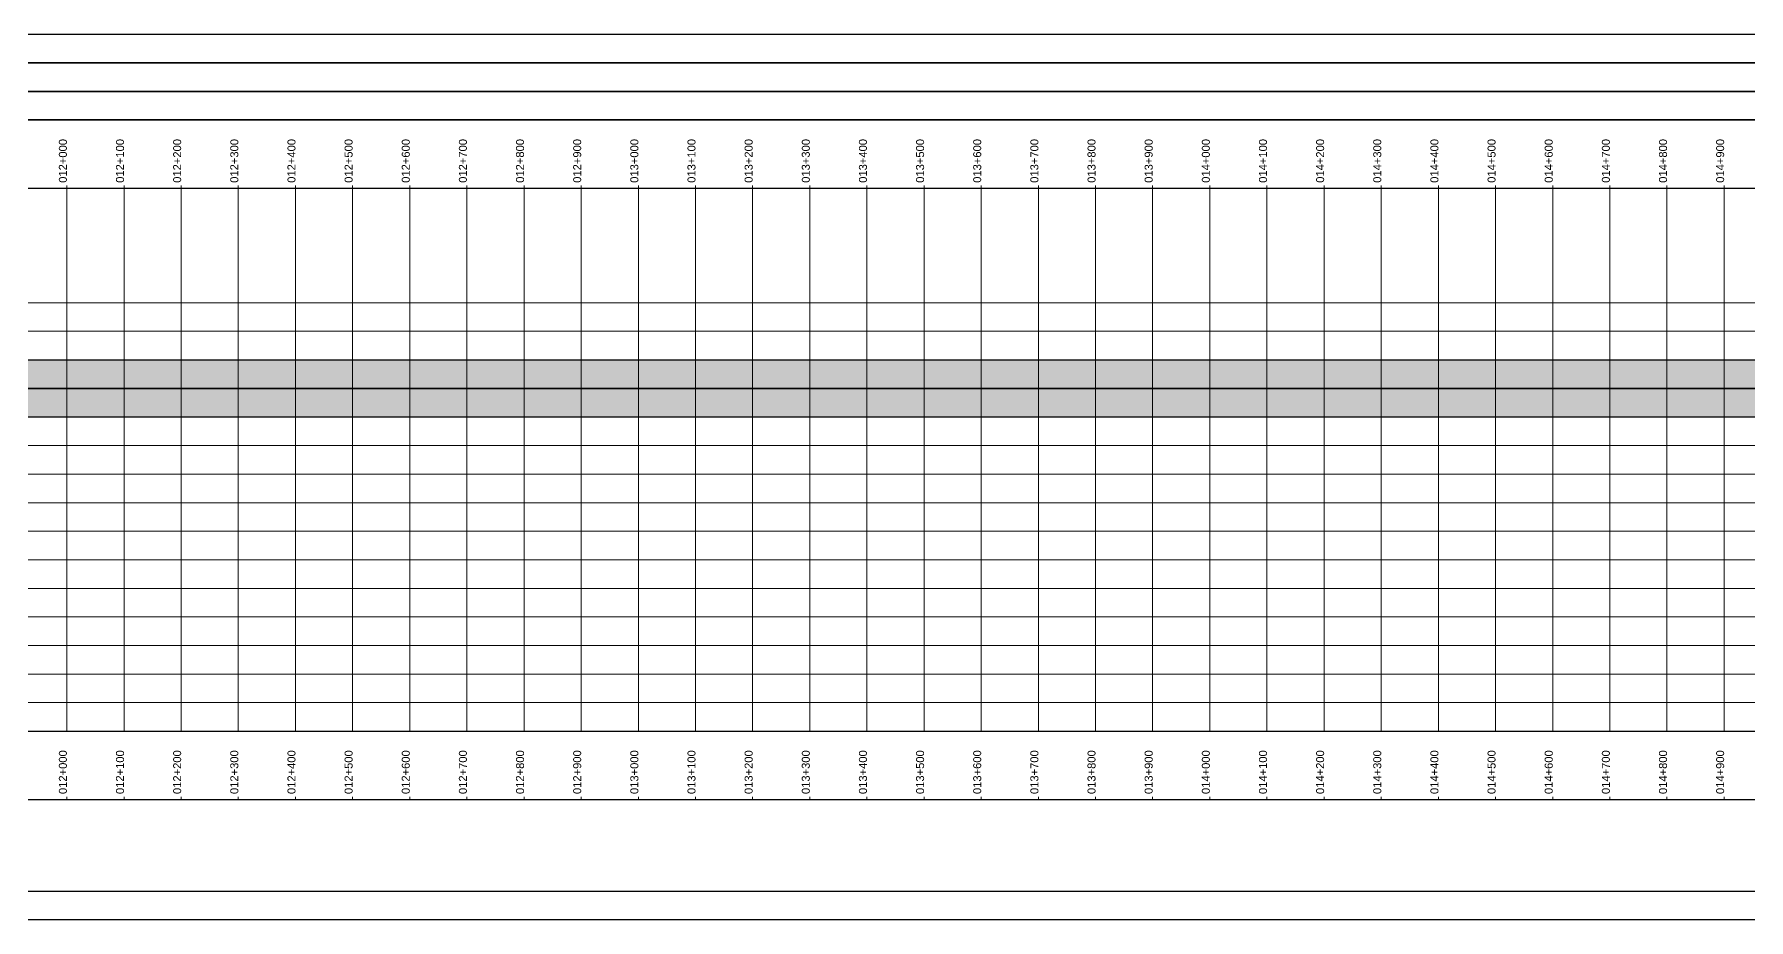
# Model space of a CAD drawing. Extents: x -247 to 52513, y 3400 to 5000.
# Drawn here: x 11943 to 14943, y 3450 to 5000 of the extents above; entities that cross this region are included whole.
import ezdxf

# ---------------------------------------------------------------- set-up
doc = ezdxf.new("R2010")
doc.units = 0
doc.linetypes.add('Dashed', pattern=[0])
for name, color, linetype in [('Activity Lines', 7, 'Continuous'), ('Chainage Text', 7, 'Continuous'), ('Entity', 7, 'Continuous'), ('Markers-One', 7, 'Continuous'), ('Outer Box', 7, 'Continuous'), ('Package', 7, 'Continuous'), ('Section', 7, 'Continuous'), ('Vertical Chainage Lines', 7, 'Continuous')]:
    doc.layers.add(name, color=color, linetype=linetype)
doc.styles.add('True type font', font='Arial.ttf')

msp = doc.modelspace()

# ---------------------------------------------------------------- hatches: boundary and pattern name
at = {"true_color": 0x407d60}
msp.add_hatch(color=163, dxfattribs=at).paths.add_polyline_path([(1000, 4430), (30000, 4430), (30000, 4380), (1000, 4380)])
at = {"true_color": 0x28209d}
msp.add_hatch(color=197, dxfattribs=at).paths.add_polyline_path([(2000, 4380), (40000, 4380), (40000, 4330), (2000, 4330)])

# ---------------------------------------------------------------- linework, layer by layer
for points in [[(1000, 4430), (30000, 4430), (30000, 4380), (1000, 4380)], [(2000, 4380), (40000, 4380), (40000, 4330), (2000, 4330)]]:
    msp.add_lwpolyline(points, close=True)
at = {"layer": 'Activity Lines', "color": 250, "linetype": 'Dashed', "lineweight": 15, "true_color": 0x000000}
msp.add_polyline3d([(53, 4530, 0), (52150, 4530, 0)], dxfattribs=at)
at = {"layer": 'Activity Lines', "color": 135, "linetype": 'Dashed', "lineweight": 15, "true_color": 0xda2b99}
msp.add_polyline3d([(53, 4480, 0), (52150, 4480, 0)], dxfattribs=at)
at = {"layer": 'Activity Lines', "color": 92, "linetype": 'Dashed', "lineweight": 15, "true_color": 0xb71de2}
msp.add_polyline3d([(53, 4430, 0), (52150, 4430, 0)], dxfattribs=at)
at = {"layer": 'Activity Lines', "color": 37, "linetype": 'Dashed', "lineweight": 15, "true_color": 0x4f0fff}
msp.add_polyline3d([(53, 4380, 0), (52150, 4380, 0)], dxfattribs=at)
at = {"layer": 'Activity Lines', "color": 11, "linetype": 'Dashed', "lineweight": 15, "true_color": 0x3ee08c}
msp.add_polyline3d([(53, 4330, 0), (52150, 4330, 0)], dxfattribs=at)
at = {"layer": 'Activity Lines', "color": 240, "linetype": 'Dashed', "lineweight": 15, "true_color": 0x724646}
msp.add_polyline3d([(53, 4280, 0), (52150, 4280, 0)], dxfattribs=at)
at = {"layer": 'Activity Lines', "color": 145, "linetype": 'Dashed', "lineweight": 15, "true_color": 0xc63939}
msp.add_polyline3d([(53, 4230, 0), (52150, 4230, 0)], dxfattribs=at)
at = {"layer": 'Activity Lines', "color": 43, "linetype": 'Dashed', "lineweight": 15, "true_color": 0x2bd43f}
msp.add_polyline3d([(53, 4180, 0), (52150, 4180, 0)], dxfattribs=at)
at = {"layer": 'Activity Lines', "color": 240, "linetype": 'Dashed', "lineweight": 15, "true_color": 0xeb0a42}
msp.add_polyline3d([(53, 4130, 0), (52150, 4130, 0)], dxfattribs=at)
at = {"layer": 'Activity Lines', "color": 163, "linetype": 'Dashed', "lineweight": 15, "true_color": 0x407d60}
msp.add_polyline3d([(53, 4080, 0), (52150, 4080, 0)], dxfattribs=at)
at = {"layer": 'Activity Lines', "color": 53, "linetype": 'Dashed', "lineweight": 15, "true_color": 0xe675a8}
msp.add_polyline3d([(53, 4030, 0), (52150, 4030, 0)], dxfattribs=at)
at = {"layer": 'Activity Lines', "color": 145, "linetype": 'Dashed', "lineweight": 15, "true_color": 0xf71d48}
msp.add_polyline3d([(53, 3980, 0), (52150, 3980, 0)], dxfattribs=at)
at = {"layer": 'Activity Lines', "color": 197, "linetype": 'Dashed', "lineweight": 15, "true_color": 0x28209d}
msp.add_polyline3d([(53, 3930, 0), (52150, 3930, 0)], dxfattribs=at)
at = {"layer": 'Activity Lines', "color": 252, "linetype": 'Dashed', "lineweight": 15, "true_color": 0xc3327f}
msp.add_polyline3d([(53, 3880, 0), (52150, 3880, 0)], dxfattribs=at)
at = {"layer": 'Activity Lines', "color": 221, "linetype": 'Dashed', "lineweight": 15, "true_color": 0x38f09a}
msp.add_polyline3d([(53, 3830, 0), (52150, 3830, 0)], dxfattribs=at)
at = {"layer": 'Entity', "color": 9, "lineweight": 25}
for points in [[(54, 4900, 0), (52149, 4900, 0), (52149, 4850, 0), (54, 4850, 0)], [(54, 3500, 0), (52149, 3500, 0), (52149, 3450, 0), (54, 3450, 0)], [(54, 3500, 0), (52149, 3500, 0), (52149, 3450, 0), (54, 3450, 0)]]:
    msp.add_polyline3d(points, close=True, dxfattribs=at)
at = {"layer": 'Markers-One', "color": 41, "linetype": 'Dashed', "lineweight": 0, "true_color": 0xe0e0e0}
for points in [[(12000, 4730, 0), (12000, 4735, 0)], [(12100, 4730, 0), (12100, 4735, 0)], [(12200, 4730, 0), (12200, 4735, 0)], [(12300, 4730, 0), (12300, 4735, 0)], [(12400, 4730, 0), (12400, 4735, 0)], [(12500, 4730, 0), (12500, 4735, 0)], [(12600, 4730, 0), (12600, 4735, 0)], [(12700, 4730, 0), (12700, 4735, 0)], [(12800, 4730, 0), (12800, 4735, 0)], [(12900, 4730, 0), (12900, 4735, 0)], [(13000, 4730, 0), (13000, 4735, 0)], [(13100, 4730, 0), (13100, 4735, 0)], [(13200, 4730, 0), (13200, 4735, 0)], [(13300, 4730, 0), (13300, 4735, 0)], [(13400, 4730, 0), (13400, 4735, 0)], [(13500, 4730, 0), (13500, 4735, 0)], [(13600, 4730, 0), (13600, 4735, 0)], [(13700, 4730, 0), (13700, 4735, 0)], [(13800, 4730, 0), (13800, 4735, 0)], [(13900, 4730, 0), (13900, 4735, 0)], [(14000, 4730, 0), (14000, 4735, 0)], [(14100, 4730, 0), (14100, 4735, 0)], [(14200, 4730, 0), (14200, 4735, 0)], [(14300, 4730, 0), (14300, 4735, 0)], [(14400, 4730, 0), (14400, 4735, 0)], [(14500, 4730, 0), (14500, 4735, 0)], [(14600, 4730, 0), (14600, 4735, 0)], [(14700, 4730, 0), (14700, 4735, 0)], [(14800, 4730, 0), (14800, 4735, 0)], [(14900, 4730, 0), (14900, 4735, 0)], [(12000, 3660, 0), (12000, 3665, 0)], [(12100, 3660, 0), (12100, 3665, 0)], [(12200, 3660, 0), (12200, 3665, 0)], [(12300, 3660, 0), (12300, 3665, 0)], [(12400, 3660, 0), (12400, 3665, 0)], [(12500, 3660, 0), (12500, 3665, 0)], [(12600, 3660, 0), (12600, 3665, 0)], [(12700, 3660, 0), (12700, 3665, 0)], [(12800, 3660, 0), (12800, 3665, 0)], [(12900, 3660, 0), (12900, 3665, 0)], [(13000, 3660, 0), (13000, 3665, 0)], [(13100, 3660, 0), (13100, 3665, 0)], [(13200, 3660, 0), (13200, 3665, 0)], [(13300, 3660, 0), (13300, 3665, 0)], [(13400, 3660, 0), (13400, 3665, 0)], [(13500, 3660, 0), (13500, 3665, 0)], [(13600, 3660, 0), (13600, 3665, 0)], [(13700, 3660, 0), (13700, 3665, 0)], [(13800, 3660, 0), (13800, 3665, 0)], [(13900, 3660, 0), (13900, 3665, 0)], [(14000, 3660, 0), (14000, 3665, 0)], [(14100, 3660, 0), (14100, 3665, 0)], [(14200, 3660, 0), (14200, 3665, 0)], [(14300, 3660, 0), (14300, 3665, 0)], [(14400, 3660, 0), (14400, 3665, 0)], [(14500, 3660, 0), (14500, 3665, 0)], [(14600, 3660, 0), (14600, 3665, 0)], [(14700, 3660, 0), (14700, 3665, 0)], [(14800, 3660, 0), (14800, 3665, 0)], [(14900, 3660, 0), (14900, 3665, 0)]]:
    msp.add_polyline3d(points, dxfattribs=at)
at = {"layer": 'Outer Box', "color": 9, "lineweight": 5}
msp.add_polyline3d([(-247, 5000, 0), (52450, 5000, 0), (52450, 3450, 0), (-247, 3450, 0)], close=True, dxfattribs=at)
at = {"layer": 'Package', "color": 9, "lineweight": 25}
for points in [[(53, 5000, 0), (52150, 5000, 0), (52150, 4950, 0), (53, 4950, 0)], [(53, 4850, 0), (52150, 4850, 0), (52150, 4730, 0), (53, 4730, 0)], [(53, 3780, 0), (52150, 3780, 0), (52150, 3660, 0), (53, 3660, 0)]]:
    msp.add_polyline3d(points, close=True, dxfattribs=at)
at = {"layer": 'Section', "color": 9, "lineweight": 25}
for points in [[(53, 4950, 0), (51150, 4950, 0), (51150, 4900, 0), (53, 4900, 0)], [(53, 4950, 0), (52140, 4950, 0), (52140, 4900, 0), (53, 4900, 0)], [(53, 4950, 0), (52150, 4950, 0), (52150, 4900, 0), (53, 4900, 0)], [(53, 4950, 0), (52150, 4950, 0), (52150, 4900, 0), (53, 4900, 0)], [(53, 4950, 0), (52150, 4950, 0), (52150, 4900, 0), (53, 4900, 0)], [(53, 4950, 0), (52150, 4950, 0), (52150, 4900, 0), (53, 4900, 0)], [(53, 4950, 0), (52150, 4950, 0), (52150, 4900, 0), (53, 4900, 0)], [(53, 4950, 0), (52150, 4950, 0), (52150, 4900, 0), (53, 4900, 0)], [(53, 4950, 0), (52150, 4950, 0), (52150, 4900, 0), (53, 4900, 0)], [(53, 4950, 0), (52145, 4950, 0), (52145, 4900, 0), (53, 4900, 0)]]:
    msp.add_polyline3d(points, close=True, dxfattribs=at)
at = {"layer": 'Vertical Chainage Lines', "color": 41, "linetype": 'Dashed', "lineweight": 0, "true_color": 0xe0e0e0}
for points in [[(12000, 4730, 0), (12000, 3780, 0)], [(12100, 4730, 0), (12100, 3780, 0)], [(12200, 4730, 0), (12200, 3780, 0)], [(12300, 4730, 0), (12300, 3780, 0)], [(12400, 4730, 0), (12400, 3780, 0)], [(12500, 4730, 0), (12500, 3780, 0)], [(12600, 4730, 0), (12600, 3780, 0)], [(12700, 4730, 0), (12700, 3780, 0)], [(12800, 4730, 0), (12800, 3780, 0)], [(12900, 4730, 0), (12900, 3780, 0)], [(13000, 4730, 0), (13000, 3780, 0)], [(13100, 4730, 0), (13100, 3780, 0)], [(13200, 4730, 0), (13200, 3780, 0)], [(13300, 4730, 0), (13300, 3780, 0)], [(13400, 4730, 0), (13400, 3780, 0)], [(13500, 4730, 0), (13500, 3780, 0)], [(13600, 4730, 0), (13600, 3780, 0)], [(13700, 4730, 0), (13700, 3780, 0)], [(13800, 4730, 0), (13800, 3780, 0)], [(13900, 4730, 0), (13900, 3780, 0)], [(14000, 4730, 0), (14000, 3780, 0)], [(14100, 4730, 0), (14100, 3780, 0)], [(14200, 4730, 0), (14200, 3780, 0)], [(14300, 4730, 0), (14300, 3780, 0)], [(14400, 4730, 0), (14400, 3780, 0)], [(14500, 4730, 0), (14500, 3780, 0)], [(14600, 4730, 0), (14600, 3780, 0)], [(14700, 4730, 0), (14700, 3780, 0)], [(14800, 4730, 0), (14800, 3780, 0)], [(14900, 4730, 0), (14900, 3780, 0)]]:
    msp.add_polyline3d(points, dxfattribs=at)

# ---------------------------------------------------------------- texts
at = {"layer": 'Chainage Text', "color": 9, "lineweight": 15, "style": 'True type font'}
for s, p in [('012+000', (12000, 4740)), ('012+100', (12100, 4740)), ('012+200', (12200, 4740)), ('012+300', (12300, 4740)), ('012+400', (12400, 4740)), ('012+500', (12500, 4740)), ('012+600', (12600, 4740)), ('012+700', (12700, 4740)), ('012+800', (12800, 4740)), ('012+900', (12900, 4740)), ('013+000', (13000, 4740)), ('013+100', (13100, 4740)), ('013+200', (13200, 4740)), ('013+300', (13300, 4740)), ('013+400', (13400, 4740)), ('013+500', (13500, 4740)), ('013+600', (13600, 4740)), ('013+700', (13700, 4740)), ('013+800', (13800, 4740)), ('013+900', (13900, 4740)), ('014+000', (14000, 4740)), ('014+100', (14100, 4740)), ('014+200', (14200, 4740)), ('014+300', (14300, 4740)), ('014+400', (14400, 4740)), ('014+500', (14500, 4740)), ('014+600', (14600, 4740)), ('014+700', (14700, 4740)), ('014+800', (14800, 4740)), ('014+900', (14900, 4740)), ('012+000', (12000, 3670)), ('012+100', (12100, 3670)), ('012+200', (12200, 3670)), ('012+300', (12300, 3670)), ('012+400', (12400, 3670)), ('012+500', (12500, 3670)), ('012+600', (12600, 3670)), ('012+700', (12700, 3670)), ('012+800', (12800, 3670)), ('012+900', (12900, 3670)), ('013+000', (13000, 3670)), ('013+100', (13100, 3670)), ('013+200', (13200, 3670)), ('013+300', (13300, 3670)), ('013+400', (13400, 3670)), ('013+500', (13500, 3670)), ('013+600', (13600, 3670)), ('013+700', (13700, 3670)), ('013+800', (13800, 3670)), ('013+900', (13900, 3670)), ('014+000', (14000, 3670)), ('014+100', (14100, 3670)), ('014+200', (14200, 3670)), ('014+300', (14300, 3670)), ('014+400', (14400, 3670)), ('014+500', (14500, 3670)), ('014+600', (14600, 3670)), ('014+700', (14700, 3670)), ('014+800', (14800, 3670)), ('014+900', (14900, 3670))]:
    msp.add_text(s, height=14, rotation=90, dxfattribs=at).set_placement(p)

doc.saveas('drawing.dxf')
